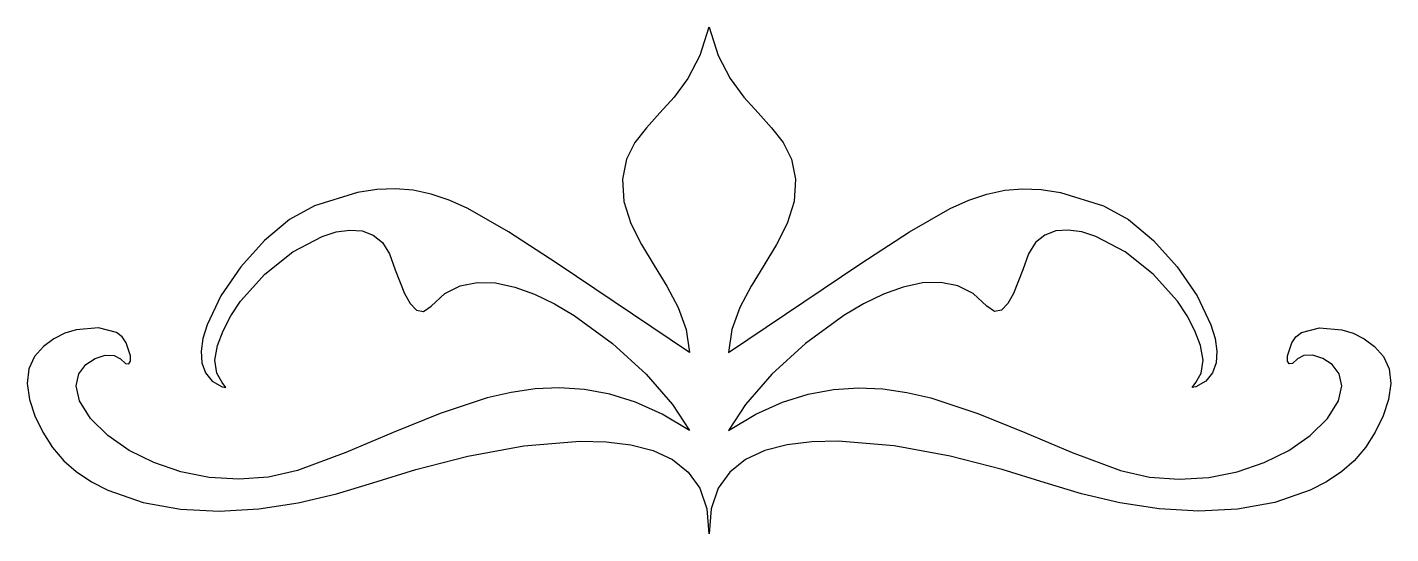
# Model space of a CAD drawing. Extents: x 34 to 144, y 239 to 280.
import ezdxf

# ---------------------------------------------------------------- set-up
doc = ezdxf.new("R2010")
doc.units = 0

msp = doc.modelspace()

# ---------------------------------------------------------------- linework, layer by layer
at = {"layer": 'Layer 1'}
for p, q in [((89.114508, 279.895028), (88.382904, 277.614765)), ((89.148419, 279.895028), (89.880023, 277.614765)), ((88.382904, 277.614765), (87.420743, 275.783121)), ((89.880023, 277.614765), (90.842183, 275.783121)), ((87.420743, 275.783121), (86.323791, 274.283595)), ((90.842183, 275.783121), (91.939135, 274.283595)), ((86.323791, 274.283595), (85.187813, 272.999684)), ((91.939135, 274.283595), (93.075113, 272.999684)), ((85.187813, 272.999684), (84.108575, 271.814886)), ((93.075113, 272.999684), (94.154351, 271.814886)), ((84.108575, 271.814886), (83.181842, 270.6127)), ((94.154351, 271.814886), (95.081084, 270.6127)), ((83.181842, 270.6127), (82.503381, 269.276623)), ((95.081084, 270.6127), (95.759546, 269.276623)), ((82.503381, 269.276623), (82.168955, 267.690153)), ((95.759546, 269.276623), (96.093972, 267.690153)), ((82.168955, 267.690153), (82.294061, 265.870663)), ((96.093972, 267.690153), (95.968866, 265.870663)), ((60.888045, 266.600902), (57.411804, 265.543163)), ((62.445852, 266.846171), (60.888045, 266.600902)), ((63.926851, 266.904879), (62.445852, 266.846171)), ((65.363592, 266.778906), (63.926851, 266.904879)), ((66.788626, 266.470131), (65.363592, 266.778906)), ((68.234502, 265.980433), (66.788626, 266.470131)), ((110.028425, 265.980433), (111.474301, 266.470131)), ((111.474301, 266.470131), (112.899334, 266.778906)), ((112.899334, 266.778906), (114.336075, 266.904879)), ((114.336075, 266.904879), (115.817074, 266.846171)), ((115.817074, 266.846171), (117.374882, 266.600902)), ((117.374882, 266.600902), (120.851122, 265.543163)), ((57.411804, 265.543163), (55.423412, 264.443654)), ((69.73377, 265.311693), (68.234502, 265.980433)), ((73.022688, 263.4446), (69.73377, 265.311693)), ((82.294061, 265.870663), (82.854393, 264.123208)), ((95.968866, 265.870663), (95.408534, 264.123208)), ((105.240239, 263.4446), (108.529156, 265.311693)), ((108.529156, 265.311693), (110.028425, 265.980433)), ((120.851122, 265.543163), (122.839515, 264.443654)), ((55.423412, 264.443654), (53.394088, 262.734178)), ((82.854393, 264.123208), (83.710665, 262.422619)), ((95.408534, 264.123208), (94.552262, 262.422619)), ((122.839515, 264.443654), (124.868838, 262.734178)), ((55.686056, 261.827645), (58.035495, 263.073127)), ((58.035495, 263.073127), (59.177058, 263.43179)), ((59.177058, 263.43179), (60.260109, 263.584344)), ((60.260109, 263.584344), (61.257342, 263.508245)), ((61.257342, 263.508245), (62.141453, 263.180951)), ((62.141453, 263.180951), (62.885135, 262.57992)), ((76.91578, 260.88389), (73.022688, 263.4446)), ((101.347147, 260.88389), (105.240239, 263.4446)), ((116.121474, 263.180951), (115.377791, 262.57992)), ((117.005584, 263.508245), (116.121474, 263.180951)), ((118.002818, 263.584344), (117.005584, 263.508245)), ((119.085868, 263.43179), (118.002818, 263.584344)), ((120.227431, 263.073127), (119.085868, 263.43179)), ((122.57687, 261.827645), (120.227431, 263.073127)), ((53.394088, 262.734178), (51.496054, 260.61644)), ((62.885135, 262.57992), (63.461084, 261.682608)), ((83.710665, 262.422619), (84.72359, 260.743728)), ((94.552262, 262.422619), (93.539336, 260.743728)), ((115.377791, 262.57992), (114.801842, 261.682608)), ((124.868838, 262.734178), (126.766873, 260.61644)), ((53.430234, 260.02824), (55.686056, 261.827645)), ((63.461084, 261.682608), (63.91069, 260.380989)), ((87.556098, 253.741761), (76.91578, 260.88389)), ((90.706829, 253.741761), (101.347147, 260.88389)), ((114.801842, 261.682608), (114.352236, 260.380989)), ((124.832693, 260.02824), (122.57687, 261.827645)), ((51.496054, 260.61644), (49.901526, 258.292146)), ((51.486472, 257.855255), (53.430234, 260.02824)), ((63.91069, 260.380989), (64.648082, 258.492679)), ((84.72359, 260.743728), (85.753883, 259.061365)), ((93.539336, 260.743728), (92.509044, 259.061365)), ((114.352236, 260.380989), (113.614844, 258.492679)), ((126.776455, 257.855255), (124.832693, 260.02824)), ((126.766873, 260.61644), (128.3614, 258.292146)), ((67.890659, 258.476152), (69.134091, 259.10071)), ((69.134091, 259.10071), (70.503901, 259.37237)), ((70.503901, 259.37237), (71.973153, 259.327797)), ((71.973153, 259.327797), (73.514911, 259.003659)), ((73.514911, 259.003659), (75.10224, 258.436623)), ((85.753883, 259.061365), (86.662256, 257.350362)), ((92.509044, 259.061365), (91.600671, 257.350362)), ((104.748016, 259.003659), (103.160687, 258.436623)), ((106.289774, 259.327797), (104.748016, 259.003659)), ((107.759025, 259.37237), (106.289774, 259.327797)), ((109.128835, 259.10071), (107.759025, 259.37237)), ((110.372268, 258.476152), (109.128835, 259.10071)), ((49.901526, 258.292146), (48.782726, 255.963002)), ((50.699877, 256.685028), (51.486472, 257.855255)), ((64.648082, 258.492679), (65.110192, 257.680549)), ((65.110192, 257.680549), (65.626839, 257.144188)), ((66.800539, 257.462028), (67.890659, 258.476152)), ((75.10224, 258.436623), (76.708203, 257.663356)), ((76.708203, 257.663356), (78.305867, 256.720525)), ((101.554723, 257.663356), (99.95706, 256.720525)), ((103.160687, 258.436623), (101.554723, 257.663356)), ((111.462388, 257.462028), (110.372268, 258.476152)), ((113.152735, 257.680549), (112.636087, 257.144188)), ((113.614844, 258.492679), (113.152735, 257.680549)), ((127.56305, 256.685028), (126.776455, 257.855255)), ((128.3614, 258.292146), (129.480201, 255.963002)), ((50.073213, 255.489034), (50.699877, 256.685028)), ((65.626839, 257.144188), (66.192223, 257.02441)), ((66.192223, 257.02441), (66.800539, 257.462028)), ((78.305867, 256.720525), (81.368551, 254.472837)), ((86.662256, 257.350362), (87.309423, 255.58555)), ((91.600671, 257.350362), (90.953504, 255.58555)), ((99.95706, 256.720525), (96.894376, 254.472837)), ((112.070704, 257.02441), (111.462388, 257.462028)), ((112.636087, 257.144188), (112.070704, 257.02441)), ((128.189713, 255.489034), (127.56305, 256.685028)), ((38.273033, 255.572039), (37.351359, 255.280556)), ((40.056455, 255.720093), (38.273033, 255.572039)), ((41.508199, 255.351286), (40.056455, 255.720093)), ((41.953804, 255.004037), (41.508199, 255.351286)), ((48.782726, 255.963002), (48.455541, 254.859644)), ((49.633786, 254.289817), (50.073213, 255.489034)), ((87.309423, 255.58555), (87.556098, 253.741761)), ((90.953504, 255.58555), (90.706829, 253.741761)), ((128.62914, 254.289817), (128.189713, 255.489034)), ((129.480201, 255.963002), (129.807385, 254.859644)), ((136.309122, 255.004037), (136.754727, 255.351286)), ((136.754727, 255.351286), (138.206471, 255.720093)), ((138.206471, 255.720093), (139.989893, 255.572039)), ((139.989893, 255.572039), (140.911568, 255.280556)), ((36.460064, 254.831499), (35.636915, 254.215414)), ((37.351359, 255.280556), (36.460064, 254.831499)), ((42.295502, 254.519348), (41.953804, 255.004037)), ((42.643929, 253.458882), (42.295502, 254.519348)), ((48.455541, 254.859644), (48.311871, 253.830713)), ((49.408901, 253.109919), (49.633786, 254.289817)), ((81.368551, 254.472837), (84.074807, 251.986894)), ((96.894376, 254.472837), (94.18812, 251.986894)), ((128.854025, 253.109919), (128.62914, 254.289817)), ((129.807385, 254.859644), (129.951056, 253.830713)), ((135.618997, 253.458882), (135.967425, 254.519348)), ((135.967425, 254.519348), (136.309122, 255.004037)), ((140.911568, 255.280556), (141.802863, 254.831499)), ((141.802863, 254.831499), (142.626012, 254.215414)), ((34.919678, 253.422848), (34.45555, 252.42736)), ((35.636915, 254.215414), (34.919678, 253.422848)), ((39.031897, 252.764131), (39.786998, 253.26615)), ((39.786998, 253.26615), (40.600656, 253.516215)), ((40.600656, 253.516215), (41.331504, 253.504752)), ((41.331504, 253.504752), (41.838177, 253.222187)), ((41.838177, 253.222187), (42.241971, 252.845063)), ((42.639035, 253.043718), (42.643929, 253.458882)), ((48.311871, 253.830713), (48.373241, 252.901422)), ((129.951056, 253.830713), (129.889685, 252.901422)), ((135.623892, 253.043718), (135.618997, 253.458882)), ((136.42475, 253.222187), (136.020956, 252.845063)), ((136.931423, 253.504752), (136.42475, 253.222187)), ((137.662271, 253.516215), (136.931423, 253.504752)), ((138.475928, 253.26615), (137.662271, 253.516215)), ((139.231029, 252.764131), (138.475928, 253.26615)), ((142.626012, 254.215414), (143.343249, 253.422848)), ((143.343249, 253.422848), (143.807377, 252.42736)), ((34.45555, 252.42736), (34.335744, 251.252956)), ((38.47672, 252.019734), (39.031897, 252.764131)), ((42.241971, 252.845063), (42.506986, 252.812343)), ((42.506986, 252.812343), (42.639035, 253.043718)), ((48.373241, 252.901422), (48.66118, 252.096984)), ((48.66118, 252.096984), (49.197215, 251.442612)), ((49.575331, 252.065576), (49.408901, 253.109919)), ((50.010794, 251.309733), (49.575331, 252.065576)), ((128.252132, 251.309733), (128.687595, 252.065576)), ((128.687595, 252.065576), (128.854025, 253.109919)), ((129.601746, 252.096984), (129.065711, 251.442612)), ((129.889685, 252.901422), (129.601746, 252.096984)), ((135.75594, 252.812343), (135.623892, 253.043718)), ((136.020956, 252.845063), (135.75594, 252.812343)), ((139.786207, 252.019734), (139.231029, 252.764131)), ((143.807377, 252.42736), (143.927183, 251.252956)), ((34.335744, 251.252956), (34.514051, 249.965812)), ((38.262831, 251.042533), (38.47672, 252.019734)), ((38.531598, 249.842103), (38.262831, 251.042533)), ((49.197215, 251.442612), (50.002874, 250.963521)), ((50.293804, 250.917384), (50.010794, 251.309733)), ((84.074807, 251.986894), (86.20915, 249.556032)), ((94.18812, 251.986894), (92.053776, 249.556032)), ((127.969122, 250.917384), (128.252132, 251.309733)), ((129.065711, 251.442612), (128.260053, 250.963521)), ((139.731328, 249.842103), (140.000095, 251.042533)), ((140.000095, 251.042533), (139.786207, 252.019734)), ((143.927183, 251.252956), (143.748876, 249.965812)), ((34.514051, 249.965812), (34.944262, 248.632108)), ((50.002874, 250.963521), (50.293804, 250.917384)), ((71.303884, 250.080124), (67.515886, 248.832354)), ((73.218179, 250.521003), (71.303884, 250.080124)), ((75.15399, 250.801056), (73.218179, 250.521003)), ((77.117306, 250.891168), (75.15399, 250.801056)), ((79.114118, 250.762225), (77.117306, 250.891168)), ((81.150413, 250.385111), (79.114118, 250.762225)), ((83.232182, 249.73071), (81.150413, 250.385111)), ((95.030744, 249.73071), (97.112513, 250.385111)), ((97.112513, 250.385111), (99.148809, 250.762225)), ((99.148809, 250.762225), (101.14562, 250.891168)), ((101.14562, 250.891168), (103.108937, 250.801056)), ((103.108937, 250.801056), (105.044748, 250.521003)), ((105.044748, 250.521003), (106.959042, 250.080124)), ((106.959042, 250.080124), (110.747041, 248.832354)), ((128.260053, 250.963521), (127.969122, 250.917384)), ((143.748876, 249.965812), (143.318665, 248.632108)), ((39.424387, 248.428019), (38.531598, 249.842103)), ((67.515886, 248.832354), (63.74208, 247.290669)), ((85.365414, 248.769907), (83.232182, 249.73071)), ((86.20915, 249.556032), (87.556098, 247.473586)), ((92.053776, 249.556032), (90.706829, 247.473586)), ((92.897513, 248.769907), (95.030744, 249.73071)), ((110.747041, 248.832354), (114.520846, 247.290669)), ((138.83854, 248.428019), (139.731328, 249.842103)), ((34.944262, 248.632108), (35.580169, 247.318023)), ((40.814803, 247.046949), (39.424387, 248.428019)), ((87.556098, 247.473586), (85.365414, 248.769907)), ((90.706829, 247.473586), (92.897513, 248.769907)), ((137.448123, 247.046949), (138.83854, 248.428019)), ((143.318665, 248.632108), (142.682758, 247.318023)), ((35.580169, 247.318023), (36.375562, 246.089735)), ((42.52697, 245.853598), (40.814803, 247.046949)), ((63.74208, 247.290669), (59.934553, 245.687992)), ((74.255279, 246.222192), (78.745779, 246.606432)), ((78.745779, 246.606432), (80.867419, 246.559059)), ((99.517148, 246.606432), (97.395507, 246.559059)), ((104.007648, 246.222192), (99.517148, 246.606432)), ((114.520846, 247.290669), (118.328373, 245.687992)), ((135.735956, 245.853598), (137.448123, 247.046949)), ((142.682758, 247.318023), (141.887364, 246.089735)), ((36.375562, 246.089735), (37.284233, 245.013422)), ((44.498185, 244.876922), (42.52697, 245.853598)), ((59.934553, 245.687992), (56.04539, 244.257246)), ((69.742102, 245.384912), (74.255279, 246.222192)), ((80.867419, 246.559059), (82.845264, 246.3149)), ((82.845264, 246.3149), (84.633271, 245.846116)), ((84.633271, 245.846116), (86.185398, 245.124864)), ((93.629655, 245.846116), (92.077529, 245.124864)), ((95.417662, 246.3149), (93.629655, 245.846116)), ((97.395507, 246.559059), (95.417662, 246.3149)), ((108.520824, 245.384912), (104.007648, 246.222192)), ((118.328373, 245.687992), (122.217536, 244.257246)), ((133.764741, 244.876922), (135.735956, 245.853598)), ((141.887364, 246.089735), (140.978693, 245.013422)), ((37.284233, 245.013422), (38.259974, 244.155264)), ((46.665745, 244.145882), (44.498185, 244.876922)), ((65.574587, 244.317324), (69.742102, 245.384912)), ((86.185398, 245.124864), (87.455602, 244.123302)), ((92.077529, 245.124864), (90.807324, 244.123302)), ((112.68834, 244.317324), (108.520824, 245.384912)), ((131.597181, 244.145882), (133.764741, 244.876922)), ((140.978693, 245.013422), (140.002953, 244.155264)), ((38.259974, 244.155264), (39.503776, 243.3426)), ((39.503776, 243.3426), (40.820415, 242.662322)), ((48.966948, 243.689436), (46.665745, 244.145882)), ((51.339092, 243.536542), (48.966948, 243.689436)), ((53.719473, 243.716159), (51.339092, 243.536542)), ((56.04539, 244.257246), (53.719473, 243.716159)), ((62.12107, 243.24216), (65.574587, 244.317324)), ((87.455602, 244.123302), (88.397842, 242.81359)), ((90.807324, 244.123302), (89.865085, 242.81359)), ((116.141857, 243.24216), (112.68834, 244.317324)), ((122.217536, 244.257246), (124.543453, 243.716159)), ((124.543453, 243.716159), (126.923834, 243.536542)), ((126.923834, 243.536542), (129.295978, 243.689436)), ((129.295978, 243.689436), (131.597181, 244.145882)), ((138.759151, 243.3426), (137.442512, 242.662322)), ((140.002953, 244.155264), (138.759151, 243.3426)), ((40.820415, 242.662322), (43.638059, 241.671805)), ((56.114914, 241.649175), (59.194255, 242.357177)), ((59.194255, 242.357177), (62.12107, 243.24216)), ((88.397842, 242.81359), (88.966075, 241.167885)), ((89.865085, 242.81359), (89.296852, 241.167885)), ((119.068672, 242.357177), (116.141857, 243.24216)), ((122.148012, 241.649175), (119.068672, 242.357177)), ((137.442512, 242.662322), (134.624867, 241.671805)), ((43.638059, 241.671805), (46.64462, 241.129472)), ((46.64462, 241.129472), (49.771808, 240.981083)), ((49.771808, 240.981083), (52.951336, 241.172397)), ((52.951336, 241.172397), (56.114914, 241.649175)), ((88.966075, 241.167885), (89.114258, 239.158347)), ((89.296852, 241.167885), (89.148668, 239.158347)), ((125.311591, 241.172397), (122.148012, 241.649175)), ((128.491118, 240.981083), (125.311591, 241.172397)), ((131.618306, 241.129472), (128.491118, 240.981083)), ((134.624867, 241.671805), (131.618306, 241.129472))]:
    msp.add_line(p, q, dxfattribs=at)

doc.saveas('drawing.dxf')
